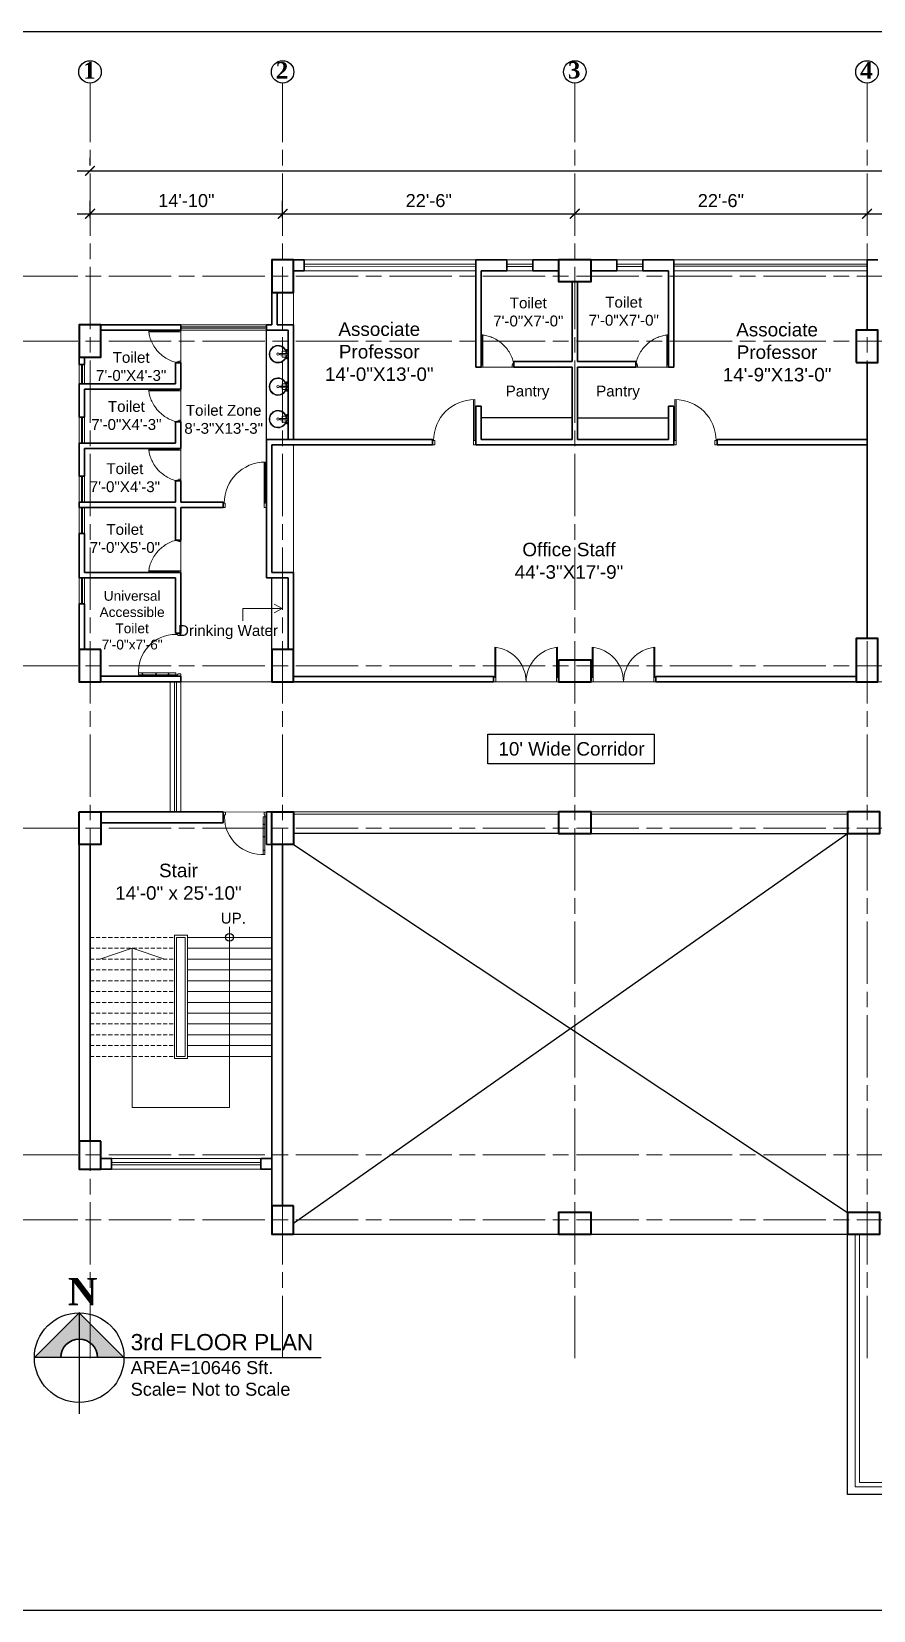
# Model space of a CAD drawing. Header units: inches. Extents: x -12 to 20935469, y -1604 to 24729220.
# Drawn here: x 20855962 to 20856740, y 24716552 to 24718011 of the extents above; entities that cross this region are included whole.
import ezdxf

# ---------------------------------------------------------------- set-up
doc = ezdxf.new("R2010")
doc.units = ezdxf.units.IN
doc.header["$LTSCALE"] = 0.03
doc.header["$MEASUREMENT"] = 0
doc.header["$PDMODE"] = 32
doc.header["$PDSIZE"] = 15
doc.linetypes.add('ACAD_ISO08W100', pattern=[36, 24, -3, 6, -3])
doc.linetypes.add('DASHED2', pattern=[0.375, 0.25, -0.125])
for name, color, linetype, lineweight in [('column', 1, 'Continuous', 40), ('Dim Line', 252, 'Continuous', 13), ('Door', 7, 'Continuous', 18), ('Gas', 21, 'Continuous', 5), ('Glass Line', 252, 'Continuous', 9), ('Grid Line', 252, 'Continuous', 18), ('Hatch', 253, 'Continuous', 15), ('Low Wall', 7, 'Continuous', 30), ('Main Wall', 7, 'Continuous', 30), ('RAIL', 23, 'Continuous', 13), ('STAIR', 46, 'Continuous', 15), ('TOILET FIXTURE', 142, 'Continuous', 5), ('wind.', 150, 'Continuous', 20)]:
    doc.layers.add(name, color=color, linetype=linetype, lineweight=lineweight)
doc.layers.add('FUR', color=251, linetype='Continuous')
doc.layers.add('TEXT', color=7, linetype='Continuous')
doc.styles.add('2', font='swisscl.ttf')
doc.styles.add('RomanS', font='arial.ttf', dxfattribs={"height": 12})
doc.styles.get("Standard").update_dxf_attribs({"font": 'timesbd.ttf'})
doc.dimstyles.new('Aec_Arch_I', dxfattribs={"dimscale": 96, "dimtxt": 12, "dimasz": 0.09375, "dimexe": 0.125, "dimexo": 0.125, "dimgap": 0.0625, "dimtad": 1, "dimdec": 0, "dimzin": 3, "dimdsep": 46, "dimlunit": 4, "dimtxsty": 'RomanS', "dimblk1": 'ARCHTICK', "dimblk2": 'ARCHTICK', "dimsah": 1, "dimcen": 0.09375, "dimdle": 0.125, "dimadec": 0, "dimazin": 0, "dimtfac": 0.75, "dimtdec": 0, "dimtmove": 2, "dimatfit": 3, "dimldrblk": 'ARCHTICK', "dimfxl": 1, "dimfrac": 1, "dimtolj": 1, "dimtzin": 0, "dimarcsym": 0})

# ---------------------------------------------------------------- blocks, each defined once
blk = doc.blocks.new('_ArchTick')
at = {"color": 0, "linetype": 'ByBlock', "lineweight": 35, "const_width": 0.15}
blk.add_lwpolyline([(-0.5, -0.5), (0.5, 0.5)], dxfattribs=at)
blk = doc.blocks.new('*D14')
at = {"layer": 'Defpoints', "color": 0, "transparency": 16777216}
for p in [(20831126.3, 24724578.2), (20830948.3, 24724562.3), (20831126.3, 24724562.3)]:
    blk.add_point(p, dxfattribs=at)
at = {"layer": 'Dim Line', "color": 0, "lineweight": -2, "transparency": 16777216}
for p, q in [((20830948.3, 24724574.3), (20830948.3, 24724590.2)), ((20831126.3, 24724574.3), (20831126.3, 24724590.2)), ((20830936.3, 24724578.2), (20831138.3, 24724578.2))]:
    blk.add_line(p, q, dxfattribs=at)
at = {"layer": 'Dim Line', "color": 0, "lineweight": -2, "transparency": 16777216, "xscale": 9, "yscale": 9, "zscale": 9, "rotation": 180}
blk.add_blockref('_ArchTick', (20830948.3, 24724578.2), dxfattribs=at)
at = {"layer": 'Dim Line', "color": 0, "lineweight": -2, "transparency": 16777216, "xscale": 9, "yscale": 9, "zscale": 9}
blk.add_blockref('_ArchTick', (20831126.3, 24724578.2), dxfattribs=at)
at = {"layer": 'Dim Line', "color": 0, "transparency": 16777216, "insert": (20831037.3, 24724590.3), "char_height": 12, "attachment_point": 5, "style": 'RomanS'}
blk.add_mtext('\\A1;14\'-10"', dxfattribs=at)
blk = doc.blocks.new('*D7')
at = {"layer": 'Defpoints', "color": 0, "transparency": 16777216}
for p in [(20831396.3, 24724578.2), (20831396.3, 24724578.2), (20831126.3, 24724562.3)]:
    blk.add_point(p, dxfattribs=at)
at = {"layer": 'Dim Line', "color": 0, "lineweight": -2, "transparency": 16777216}
for p, q in [((20831126.3, 24724574.3), (20831126.3, 24724590.2)), ((20831114.3, 24724578.2), (20831408.3, 24724578.2))]:
    blk.add_line(p, q, dxfattribs=at)
at = {"layer": 'Dim Line', "color": 0, "lineweight": -2, "transparency": 16777216, "xscale": 9, "yscale": 9, "zscale": 9, "rotation": 180}
blk.add_blockref('_ArchTick', (20831126.3, 24724578.2), dxfattribs=at)
at = {"layer": 'Dim Line', "color": 0, "lineweight": -2, "transparency": 16777216, "xscale": 9, "yscale": 9, "zscale": 9}
blk.add_blockref('_ArchTick', (20831396.3, 24724578.2), dxfattribs=at)
at = {"layer": 'Dim Line', "color": 0, "transparency": 16777216, "insert": (20831261.3, 24724590.3), "char_height": 12, "attachment_point": 5, "style": 'RomanS'}
blk.add_mtext('\\A1;22\'-6"', dxfattribs=at)
blk = doc.blocks.new('*D8')
at = {"layer": 'Defpoints', "color": 0, "transparency": 16777216}
for p in [(20831396.3, 24724578.2), (20831666.3, 24724578.2), (20831666.3, 24724578.2)]:
    blk.add_point(p, dxfattribs=at)
at = {"layer": 'Dim Line', "color": 0, "lineweight": -2, "transparency": 16777216}
blk.add_line((20831384.3, 24724578.2), (20831678.3, 24724578.2), dxfattribs=at)
at = {"layer": 'Dim Line', "color": 0, "lineweight": -2, "transparency": 16777216, "xscale": 9, "yscale": 9, "zscale": 9, "rotation": 180}
blk.add_blockref('_ArchTick', (20831396.3, 24724578.2), dxfattribs=at)
at = {"layer": 'Dim Line', "color": 0, "lineweight": -2, "transparency": 16777216, "xscale": 9, "yscale": 9, "zscale": 9}
blk.add_blockref('_ArchTick', (20831666.3, 24724578.2), dxfattribs=at)
at = {"layer": 'Dim Line', "color": 0, "transparency": 16777216, "insert": (20831531.3, 24724590.3), "char_height": 12, "attachment_point": 5, "style": 'RomanS'}
blk.add_mtext('\\A1;22\'-6"', dxfattribs=at)
blk = doc.blocks.new('*D9')
at = {"layer": 'Defpoints', "color": 0, "transparency": 16777216}
for p in [(20831666.3, 24724578.2), (20831844.3, 24724578.2), (20831844.3, 24724578.2)]:
    blk.add_point(p, dxfattribs=at)
at = {"layer": 'Dim Line', "color": 0, "lineweight": -2, "transparency": 16777216}
blk.add_line((20831654.3, 24724578.2), (20831856.3, 24724578.2), dxfattribs=at)
at = {"layer": 'Dim Line', "color": 0, "lineweight": -2, "transparency": 16777216, "xscale": 9, "yscale": 9, "zscale": 9, "rotation": 180}
blk.add_blockref('_ArchTick', (20831666.3, 24724578.2), dxfattribs=at)
at = {"layer": 'Dim Line', "color": 0, "lineweight": -2, "transparency": 16777216, "xscale": 9, "yscale": 9, "zscale": 9}
blk.add_blockref('_ArchTick', (20831844.3, 24724578.2), dxfattribs=at)
at = {"layer": 'Dim Line', "color": 0, "transparency": 16777216, "insert": (20831755.3, 24724590.3), "char_height": 12, "attachment_point": 5, "style": 'RomanS'}
blk.add_mtext('\\A1;14\'-10"', dxfattribs=at)
blk = doc.blocks.new('*D13')
at = {"layer": 'Defpoints', "color": 0, "transparency": 16777216}
for p in [(20830948.3, 24724610.7), (20832951.8, 24724617.8), (20832951.8, 24724610.7)]:
    blk.add_point(p, dxfattribs=at)
at = {"layer": 'Dim Line', "color": 0, "lineweight": -2, "transparency": 16777216}
for p, q in [((20830948.3, 24724622.7), (20830948.3, 24724629.8)), ((20832951.8, 24724622.7), (20832951.8, 24724629.8)), ((20830936.3, 24724617.8), (20832963.8, 24724617.8))]:
    blk.add_line(p, q, dxfattribs=at)
at = {"layer": 'Dim Line', "color": 0, "lineweight": -2, "transparency": 16777216, "xscale": 9, "yscale": 9, "zscale": 9, "rotation": 180}
blk.add_blockref('_ArchTick', (20830948.3, 24724617.8), dxfattribs=at)
at = {"layer": 'Dim Line', "color": 0, "lineweight": -2, "transparency": 16777216, "xscale": 9, "yscale": 9, "zscale": 9}
blk.add_blockref('_ArchTick', (20832951.8, 24724617.8), dxfattribs=at)
at = {"layer": 'Dim Line', "color": 0, "transparency": 16777216, "insert": (20831950, 24724629.9), "char_height": 12, "attachment_point": 5, "style": 'RomanS'}
blk.add_mtext('\\A1;166\'-11"', dxfattribs=at)
blk = doc.blocks.new('Door_45')
at = {"layer": 'Door'}
for p, q in [((1.5, 5), (1.5, 44)), ((1.5, 40), (2.2, 40)), ((2.2, 40), (2.2, 39.5)), ((2.2, 39.5), (2.7, 39.5)), ((2.7, 39.5), (2.7, 40)), ((2.7, 40), (3.5, 40)), ((3.5, 44), (3.5, 5)), ((1.5, 25.8), (2.2, 25.8)), ((2.2, 25.8), (2.2, 25.3)), ((2.2, 25.3), (2.7, 25.3)), ((2.7, 25.8), (3.5, 25.8)), ((2.7, 25.3), (2.7, 25.8)), ((0, 0), (0, 5)), ((0, 5), (1.5, 5)), ((1.5, 12.6), (2.2, 12.6)), ((3.5, 5), (1.5, 5)), ((1.5, 5), (1.5, 3)), ((1.5, 3), (2.5, 3)), ((2.2, 12.6), (2.2, 13.1)), ((2.2, 13.1), (2.7, 13.1)), ((2.5, 3), (2.5, 0)), ((2.7, 13.1), (2.7, 12.6)), ((2.7, 12.6), (3.5, 12.6)), ((42.5, 3), (42.5, 0)), ((43.5, 3), (42.5, 3)), ((45, 5), (43.5, 5)), ((43.5, 5), (43.5, 3)), ((45, 0), (45, 5)), ((2.5, 0), (0, 0)), ((42.5, 0), (45, 0))]:
    blk.add_line(p, q, dxfattribs=at)
blk.add_arc((4.7, 5.3), 38.8, 359.6233, 94.6685, dxfattribs=at)
blk = doc.blocks.new('sssss-flat-876')
at = {"layer": 'Door', "linetype": 'Continuous', "ltscale": 3}
blk.add_line((3666.5, 84027.2), (3666.5, 84055.7), dxfattribs=at)
at = {"layer": 'Door', "linetype": 'Continuous', "ltscale": 3, "extrusion": (-7.21527e-09, -3.35624e-18, 1), "elevation": 0}
for points in [[(3666.5, 84057.2), (3666.5, 84055.7), (3668.4, 84055.7), (3668.4, 84056.5), (3670.2, 84056.5), (3670.2, 84057.2)], [(3668.4, 84055.7), (3696.2, 84055.7), (3696.2, 84056.5), (3668.4, 84056.5)]]:
    blk.add_lwpolyline(points, close=True, dxfattribs=at)
at = {"layer": 'Door', "linetype": 'Continuous', "ltscale": 3, "flags": 128}
blk.add_lwpolyline([(3670.2, 84027.2, 0.04096), (3675.5, 84028.9, 0.082496), (3684.9, 84034.8, 0.052187), (3689.7, 84040, 0.043988), (3692.9, 84045, 0.036571), (3694.8, 84049.6, 0.034751), (3695.9, 84054.2, 0.011435), (3696.2, 84055.7)], format="xyb", dxfattribs=at)
at = {"layer": 'Door', "linetype": 'Continuous', "ltscale": 3}
blk.add_lwpolyline([(3666.5, 84027.2), (3666.5, 84028.7), (3668.4, 84028.7), (3668.4, 84027.9), (3670.2, 84027.9), (3670.2, 84027.2)], close=True, dxfattribs=at)
blk = doc.blocks.new('$D40')
at = {"layer": 'Door'}
for p, q in [((1, 4), (1, 42)), ((2, 0), (2, 42)), ((1, 5), (0, 5)), ((2, 0), (0, 0)), ((2, 4), (1, 4)), ((39, 4), (38, 4)), ((38, 4), (38, 0)), ((40, 0), (38, 0)), ((40, 5), (39, 5)), ((39, 5), (39, 4))]:
    blk.add_line(p, q, dxfattribs=at)
blk.add_arc((1, 4), 38, 0, 90, dxfattribs=at)
blk = doc.blocks.new('A$C36295410')
at = {"layer": 'Door'}
for p, q in [((1, 4), (1, 32)), ((2, 0), (2, 32)), ((58, 0), (58, 32)), ((59, 4), (59, 32)), ((1, 5), (0, 5)), ((2, 4), (1, 4)), ((58, 4), (59, 4)), ((59, 5), (60, 5)), ((2, 0), (0, 0)), ((58, 0), (60, 0))]:
    blk.add_line(p, q, dxfattribs=at)
for centre, start, end in [((-2.5, -0.3), 0.5906, 83.7783), ((62.5, -0.3), 96.2217, 179.4094)]:
    blk.add_arc(centre, 32.5, start, end, dxfattribs=at)
blk = doc.blocks.new('7-flat-72')
at = {"layer": 'Glass Line', "color": 8, "ltscale": 20}
for p, q in [((-64478.7, 376960.5), (-64480.3, 376960.5)), ((-64480.3, 376959.5), (-64480.3, 376960.5)), ((-64480.3, 376959.5), (-64480.3, 376960.5)), ((-64478.7, 376959.5), (-64480.3, 376959.5)), ((-64480.3, 376959.1), (-64480.3, 376959.4)), ((-64478.7, 376959.4), (-64480.3, 376959.4)), ((-64478.7, 376959.1), (-64480.3, 376959.1)), ((-64480.2, 376959.4), (-64480.2, 376959.5)), ((-64480.1, 376959.5), (-64480.1, 376960.5)), ((-64479.9, 376959.5), (-64479.9, 376960.5)), ((-64479.5, 376959.5), (-64479.5, 376960.5)), ((-64479.1, 376959.5), (-64479.1, 376960.5)), ((-64478.9, 376959.5), (-64478.9, 376960.5)), ((-64478.9, 376959.4), (-64478.9, 376959.5)), ((-64478.8, 376959.5), (-64478.8, 376960.5)), ((-64478.7, 376959.5), (-64478.7, 376960.5)), ((-64478.7, 376959.1), (-64478.7, 376959.4)), ((-64475.1, 376959.4), (-64476.9, 376959.4)), ((-64476.9, 376959.1), (-64476.9, 376959.4)), ((-64475.1, 376959.1), (-64476.9, 376959.1)), ((-64476.6, 376959.4), (-64476.6, 376966.6)), ((-64475.5, 376966.6), (-64476.6, 376966.6)), ((-64475.5, 376959.4), (-64475.5, 376966.6)), ((-64475.1, 376959.1), (-64475.1, 376959.4)), ((-64473.3, 376960.5), (-64471.7, 376960.5)), ((-64473.3, 376959.5), (-64473.3, 376960.5)), ((-64473.3, 376959.5), (-64473.3, 376960.5)), ((-64473.3, 376959.5), (-64471.7, 376959.5)), ((-64473.3, 376959.1), (-64473.3, 376959.4)), ((-64473.3, 376959.4), (-64471.7, 376959.4)), ((-64473.3, 376959.1), (-64471.7, 376959.1)), ((-64473.1, 376959.5), (-64473.1, 376960.5)), ((-64473.1, 376959.4), (-64473.1, 376959.5)), ((-64472.9, 376959.5), (-64472.9, 376960.5)), ((-64472.5, 376959.5), (-64472.5, 376960.5)), ((-64472.1, 376959.5), (-64472.1, 376960.5)), ((-64471.9, 376959.5), (-64471.9, 376960.5)), ((-64471.9, 376959.4), (-64471.9, 376959.5)), ((-64471.8, 376959.5), (-64471.8, 376960.5)), ((-64471.7, 376959.5), (-64471.7, 376960.5)), ((-64471.7, 376959.1), (-64471.7, 376959.4))]:
    blk.add_line(p, q, dxfattribs=at)
blk.add_circle((-64476, 376968.4, 0), 1.08, dxfattribs=at)
for radius, start, end in [(8.1, 273.8334, 266.1883), (7.55, 274.115, 265.9068)]:
    blk.add_arc((-64476, 376968.4, 0), radius, start, end, dxfattribs=at)
blk = doc.blocks.new('SFSFSFS-flat-72')
at = {"layer": 'TOILET FIXTURE', "ltscale": 0.2}
blk.add_lwpolyline([(-3918.5, -3608.1), (-3918.5, -3602.7), (-3923.9, -3602.7), (-3923.9, -3608.1)], close=True, dxfattribs=at)
at = {"layer": 'TOILET FIXTURE', "ltscale": 20}
blk.add_blockref('7-flat-72', (60554.8, -380567.2), dxfattribs=at)
blk = doc.blocks.new('fff')
at = {"layer": 'Grid Line', "color": 252, "linetype": 'ACAD_ISO08W100', "lineweight": 9, "ltscale": 80, "true_color": 0x939598}
for p, q in [((20830948.3, 24723521.1), (20830948.3, 24724698.8)), ((20831126.3, 24723521.1), (20831126.3, 24724698.8)), ((20831396.3, 24723521.1), (20831396.3, 24724698.8)), ((20831666.3, 24723521.1), (20831666.3, 24724698.8)), ((20833096.9, 24724520.6), (20830726.1, 24724520.6)), ((20833096.9, 24724460.6), (20830726.1, 24724460.6)), ((20833096.9, 24724160.7), (20830726.1, 24724160.7)), ((20833096.9, 24724010.7), (20830726.1, 24724010.7)), ((20833096.9, 24723708.7), (20830726.1, 24723708.7)), ((20833096.9, 24723648.8), (20830726.1, 24723648.8))]:
    blk.add_line(p, q, dxfattribs=at)
at = {"layer": 'Dim Line'}
for base, p1, p2, picture, middle in [((20832951.7523, 24724617.8128), (20830948.3088, 24724610.7482), (20832951.7523, 24724610.7482), '*D13', (20831950.0306, 24724629.9397)), ((20831126.3, 24724578.2), (20830948.3, 24724562.3), (20831126.3, 24724562.3), '*D14', (20831037.3, 24724590.3)), ((20831396.3, 24724578.2), (20831126.3, 24724562.3), (20831396.3, 24724578.2), '*D7', (20831261.3, 24724590.3)), ((20831666.3, 24724578.2), (20831396.3, 24724578.2), (20831666.3, 24724578.2), '*D8', (20831531.3, 24724590.3)), ((20831844.3, 24724578.2), (20831666.3, 24724578.2), (20831844.3, 24724578.2), '*D9', (20831755.3, 24724590.3))]:
    dim = blk.add_linear_dim(base=base, p1=p1, p2=p2, dimstyle='Aec_Arch_I', dxfattribs=at)
    dim.commit()
    dim.dimension.update_dxf_attribs({"geometry": picture, "text_midpoint": middle})

msp = doc.modelspace()

# ---------------------------------------------------------------- hatches: boundary and pattern name
at = {"layer": 'Low Wall'}
h = msp.add_hatch(color=256, dxfattribs=at)
h.paths.add_polyline_path([(20855989, 24716785.6), (20855964.6, 24716785.6), (20856006, 24716827), (20856006, 24716802.7, 0.414214)])
h.paths.add_polyline_path([(20856006, 24716802.7), (20856006, 24716827), (20856047.4, 24716785.6), (20856023, 24716785.6, 0.414214)])

# ---------------------------------------------------------------- linework, layer by layer
for p, q in [((20856179, 24717633.8), (20856179, 24717734.7)), ((20856448.5, 24717701.7), (20856448.5, 24717701.7)), ((20856461.5, 24717653.7), (20856377.5, 24717653.7)), ((20856466.5, 24717653.7), (20856550.5, 24717653.7)), ((20856184, 24717439.8), (20856184, 24717505.9)), ((20856095, 24717415), (20856100, 24717415)), ((20856204, 24716909.7), (20856716, 24717269.7)), ((20856449, 24717269.7), (20856204, 24717269.7)), ((20856204, 24717259.7), (20856716, 24716919.7)), ((20856479, 24717269.7), (20856716, 24717269.7)), ((20856716, 24716919.7), (20856716, 24717269.7)), ((20856204, 24716899.7), (20856716, 24716899.7)), ((20856716, 24716659.2), (20856716, 24716899.7)), ((20856006, 24716827), (20856006, 24716733.7)), ((20856047.4, 24716785.6), (20856229.7, 24716785.6)), ((20857399.5, 24716659.2), (20856716, 24716659.2)), ((20857399.5, 24716659.2), (20856716, 24716659.2))]:
    msp.add_line(p, q)
msp.add_lwpolyline([(20856383.7, 24717361.5), (20856537.4, 24717361.5), (20856537.4, 24717334.2), (20856383.7, 24717334.2)], close=True)
for points in [[(20856716, 24717269.7), (20856739, 24717269.7)], [(20856047.4, 24716785.7), (20855964.6, 24716785.6)]]:
    msp.add_lwpolyline(points)
for centre, radius in [((20856144.9, 24717173.8), 3.61), ((20856006, 24716785.6), 41.4)]:
    msp.add_circle(centre, radius)
at = {"layer": 'column', "lineweight": 40, "ltscale": 20}
for points in [[(20856204, 24717799.7), (20856184, 24717799.7), (20856184, 24717769.7), (20856204, 24717769.7)], [(20856449, 24717799.7), (20856449, 24717779.7), (20856479, 24717779.7), (20856479, 24717799.7)], [(20856026, 24717739.7), (20856006, 24717739.7), (20856006, 24717709.7), (20856026, 24717709.7)], [(20856724, 24717704.9), (20856744, 24717704.9), (20856744, 24717734.9), (20856724, 24717734.9)], [(20856724, 24717409.8), (20856744, 24717409.8), (20856744, 24717449.8), (20856724, 24717449.8)], [(20856026, 24717439.9), (20856006, 24717439.9), (20856006, 24717409.9), (20856026, 24717409.9)], [(20856204, 24717439.8), (20856184, 24717439.8), (20856184, 24717409.9), (20856204, 24717409.9)], [(20856449, 24717429.9), (20856449, 24717409.9), (20856479, 24717409.9), (20856479, 24717429.9)], [(20856006, 24717289.7), (20856026, 24717289.7), (20856026, 24717259.7), (20856006, 24717259.7)], [(20856184, 24717289.7), (20856204, 24717289.7), (20856204, 24717259.7), (20856184, 24717259.7)], [(20856449, 24717289.7), (20856449, 24717269.7), (20856479, 24717269.7), (20856479, 24717289.7)], [(20856716, 24717289.7), (20856716, 24717269.7), (20856746, 24717269.7), (20856746, 24717289.7)], [(20856026, 24716985.7), (20856006, 24716985.7), (20856006, 24716959.7), (20856026, 24716959.7)], [(20856204, 24716925.7), (20856184, 24716925.7), (20856184, 24716899.7), (20856204, 24716899.7)], [(20856479, 24716899.7), (20856479, 24716919.7), (20856449, 24716919.7), (20856449, 24716899.7)], [(20856716, 24716919.7), (20856716, 24716899.7), (20856746, 24716899.7), (20856746, 24716919.7)]]:
    msp.add_lwpolyline(points, close=True, dxfattribs=at)
at = {"layer": 'Defpoints'}
msp.add_lwpolyline([(20855761.5, 24718010.6), (20858200.3, 24718010.6), (20858200.3, 24716552.1), (20855761.5, 24716552.1)], close=True, dxfattribs=at)
at = {"layer": 'Gas', "color": 0, "lineweight": 5}
for points in [[(20856106, 24717175.8), (20856094, 24717175.8), (20856094, 24717061.8), (20856106, 24717061.8)], [(20856104, 24717173.8), (20856096, 24717173.8), (20856096, 24717063.8), (20856104, 24717063.8)]]:
    msp.add_lwpolyline(points, close=True, dxfattribs=at)
at = {"layer": 'Hatch', "lineweight": 5}
for p, q in [((20856204, 24717739.7), (20856204, 24717769.7)), ((20856204, 24717510.9), (20856204, 24717628.8))]:
    msp.add_line(p, q, dxfattribs=at)
at = {"layer": 'Hatch'}
for p, q in [((20856100, 24717410), (20856921.9, 24717410)), ((20856139, 24717289.7), (20856179, 24717289.6))]:
    msp.add_line(p, q, dxfattribs=at)
at = {"layer": 'Low Wall', "color": 0}
msp.add_lwpolyline([(20855964.6, 24716785.6), (20856006, 24716827), (20856047.4, 24716785.6)], dxfattribs=at)
at = {"layer": 'Low Wall'}
msp.add_arc((20856006, 24716785.6), 17, 0, 180, dxfattribs=at)
at = {"layer": 'Main Wall', "lineweight": 30}
for p, q in [((20856372.5, 24717799.7), (20856372.5, 24717700.7)), ((20856401.2, 24717799.7), (20856372.5, 24717799.7)), ((20856401.2, 24717789.7), (20856401.2, 24717799.7)), ((20856449, 24717799.7), (20856425.2, 24717799.7)), ((20856425.2, 24717789.7), (20856425.2, 24717799.7)), ((20856479, 24717799.7), (20856502.7, 24717799.7)), ((20856502.7, 24717789.7), (20856502.7, 24717799.7)), ((20856526.7, 24717799.7), (20856555.5, 24717799.7)), ((20856526.7, 24717789.7), (20856526.7, 24717799.7)), ((20856555.5, 24717799.7), (20856555.5, 24717700.7)), ((20856734, 24717799.7), (20856744, 24717799.7)), ((20856734, 24717734.9), (20856734, 24717799.7)), ((20856377.5, 24717789.7), (20856377.5, 24717700.7)), ((20856377.5, 24717789.7), (20856401.2, 24717789.7)), ((20856425.2, 24717789.7), (20856449, 24717789.7)), ((20856479, 24717789.7), (20856479, 24717789.7)), ((20856479, 24717789.7), (20856502.7, 24717789.7)), ((20856526.7, 24717789.7), (20856550.5, 24717789.7)), ((20856550.5, 24717789.7), (20856550.5, 24717700.7)), ((20856461.5, 24717705.7), (20856461.5, 24717779.7)), ((20856466.5, 24717705.7), (20856466.5, 24717779.7)), ((20856184, 24717739.7), (20856184, 24717769.7)), ((20856189, 24717739.7), (20856189, 24717769.7)), ((20856026, 24717739.7), (20856100, 24717739.7)), ((20856026, 24717734.7), (20856100, 24717734.7)), ((20856100, 24717734.7), (20856100, 24717739.7)), ((20856179, 24717739.7), (20856184, 24717739.7)), ((20856179, 24717734.7), (20856179, 24717739.7)), ((20856179, 24717734.7), (20856199, 24717734.7)), ((20856189, 24717739.7), (20856204, 24717739.7)), ((20856199, 24717633.8), (20856199, 24717734.7)), ((20856204, 24717633.8), (20856204, 24717739.7)), ((20856461.5, 24717705.7), (20856461.5, 24717724.7)), ((20856466.5, 24717705.7), (20856466.5, 24717724.7)), ((20856006, 24717703.1), (20856006, 24717709.7)), ((20856095, 24717704.7), (20856100, 24717704.7)), ((20856095, 24717704.7), (20856095, 24717685.1)), ((20856377.5, 24717700.7), (20856372.5, 24717700.7)), ((20856407.5, 24717705.7), (20856407.5, 24717700.7)), ((20856461.5, 24717705.7), (20856407.5, 24717705.7)), ((20856461.5, 24717700.7), (20856407.5, 24717700.7)), ((20856461.5, 24717633.7), (20856461.5, 24717700.7)), ((20856466.5, 24717705.7), (20856520.5, 24717705.7)), ((20856466.5, 24717700.7), (20856520.5, 24717700.7)), ((20856466.5, 24717633.7), (20856466.5, 24717700.7)), ((20856520.5, 24717705.7), (20856520.5, 24717700.7)), ((20856550.5, 24717700.7), (20856555.5, 24717700.7)), ((20856734, 24717449.8), (20856734, 24717704.9)), ((20856095, 24717685.1), (20856006, 24717685.1)), ((20856006, 24717654.5), (20856006, 24717685.1)), ((20856100, 24717680.1), (20856011, 24717680.1)), ((20856372.5, 24717664.7), (20856372.5, 24717628.7)), ((20856377.5, 24717664.7), (20856372.5, 24717664.7)), ((20856377.5, 24717633.7), (20856377.5, 24717664.7)), ((20856550.5, 24717664.7), (20856555.5, 24717664.7)), ((20856550.5, 24717664.7), (20856550.5, 24717633.7)), ((20856555.5, 24717664.7), (20856555.5, 24717628.7)), ((20856095, 24717650.1), (20856095, 24717630.5)), ((20856100, 24717650.1), (20856095, 24717650.1)), ((20856095, 24717630.5), (20856006, 24717630.5)), ((20856006, 24717599.9), (20856006, 24717630.5)), ((20856100, 24717625.5), (20856011, 24717625.5)), ((20856011, 24717625.5), (20856011, 24717599.9)), ((20856179, 24717575.9), (20856179, 24717633.8)), ((20856179, 24717633.8), (20856199, 24717633.8)), ((20856184, 24717510.9), (20856184, 24717628.8)), ((20856184, 24717628.8), (20856204, 24717628.8)), ((20856332.5, 24717633.7), (20856189, 24717633.8)), ((20856332.5, 24717628.7), (20856189, 24717628.8)), ((20856332.5, 24717628.7), (20856332.5, 24717633.7)), ((20856372.5, 24717628.7), (20856555.5, 24717628.7)), ((20856461.5, 24717633.7), (20856377.5, 24717633.7)), ((20856466.5, 24717633.7), (20856550.5, 24717633.7)), ((20856595.5, 24717633.7), (20856734, 24717633.7)), ((20856595.5, 24717628.7), (20856595.5, 24717633.7)), ((20856595.5, 24717628.7), (20856734, 24717628.7)), ((20856006, 24717599.9), (20856011, 24717599.9)), ((20856100, 24717595.5), (20856095, 24717595.5)), ((20856006, 24717575.9), (20856095, 24717575.9)), ((20856006, 24717570.9), (20856006, 24717575.9)), ((20856095, 24717570.9), (20856006, 24717570.9)), ((20856095, 24717540.9), (20856095, 24717570.9)), ((20856100, 24717540.9), (20856100, 24717570.9)), ((20856139, 24717570.9), (20856100, 24717570.9)), ((20856139, 24717570.9), (20856139, 24717575.9)), ((20856179, 24717505.9), (20856179, 24717575.9)), ((20856011, 24717546.9), (20856006, 24717546.9)), ((20856006, 24717505.9), (20856006, 24717546.9)), ((20856011, 24717546.9), (20856011, 24717510.9)), ((20856100, 24717540.9), (20856095, 24717540.9)), ((20856100, 24717510.9), (20856011, 24717510.9)), ((20856100, 24717455), (20856100, 24717510.9)), ((20856184, 24717510.9), (20856204, 24717510.9)), ((20856204, 24717439.8), (20856204, 24717510.9)), ((20856095, 24717505.9), (20856006, 24717505.9)), ((20856095, 24717455), (20856095, 24717505.9)), ((20856179, 24717505.9), (20856199, 24717505.9)), ((20856199, 24717439.8), (20856199, 24717505.9)), ((20856006, 24717439.8), (20856006, 24717481.9)), ((20856011, 24717481.9), (20856006, 24717481.9)), ((20856011, 24717481.9), (20856011, 24717439.8)), ((20856100, 24717455), (20856095, 24717455)), ((20856100, 24717415), (20856026, 24717415)), ((20856100, 24717410), (20856026, 24717410)), ((20856100, 24717415), (20856100, 24717410)), ((20856204, 24717414.9), (20856389, 24717414.9)), ((20856389, 24717409.9), (20856204, 24717409.9)), ((20856389, 24717409.9), (20856389, 24717414.9)), ((20856724, 24717414.9), (20856539, 24717414.9)), ((20856539, 24717414.9), (20856539, 24717409.9)), ((20856539, 24717409.9), (20856724, 24717409.9)), ((20856139, 24717289.7), (20856026, 24717289.7)), ((20856139, 24717289.7), (20856139, 24717279.7)), ((20856184, 24717289.7), (20856179, 24717289.7)), ((20856179, 24717289.7), (20856179, 24717259.7)), ((20856139, 24717279.7), (20856026, 24717279.7)), ((20856006, 24717259.7), (20856006, 24716985.7)), ((20856016, 24717259.7), (20856016, 24716985.7)), ((20856179, 24717259.7), (20856184, 24717259.7)), ((20856184, 24716899.7), (20856184, 24717259.7)), ((20856194, 24716925.7), (20856194, 24717259.7)), ((20856479, 24716909.7), (20856479, 24716909.7))]:
    msp.add_line(p, q, dxfattribs=at)
for points in [[(20856204, 24717799.7), (20856214, 24717799.7), (20856214, 24717789.7), (20856204, 24717789.7)], [(20856011, 24717703.1), (20856006, 24717703.1)], [(20856011, 24717709.7), (20856011, 24717703.1)], [(20856100, 24717704.7), (20856100, 24717680.1)], [(20856011, 24717680.1), (20856011, 24717654.5)], [(20856011, 24717654.5), (20856006, 24717654.5)], [(20856100, 24717650.1), (20856100, 24717625.5)], [(20856095, 24717595.5), (20856095, 24717575.9)], [(20856100, 24717595.5), (20856100, 24717575.9)], [(20856100, 24717575.9), (20856139, 24717575.9)]]:
    msp.add_lwpolyline(points, dxfattribs=at)
at = {"layer": 'Main Wall'}
for points in [[(20856026, 24716969.7), (20856036, 24716969.7), (20856036, 24716959.7), (20856026, 24716959.7)], [(20856174, 24716969.7), (20856184, 24716969.7), (20856184, 24716959.7), (20856174, 24716959.7)]]:
    msp.add_lwpolyline(points, close=True, dxfattribs=at)
at = {"layer": 'RAIL', "lineweight": 9}
for p, q in [((20856144.9, 24717183.5), (20856144.9, 24717016.8)), ((20856055, 24717163.8), (20856025, 24717153.8)), ((20856055, 24717016.8), (20856055, 24717163.8)), ((20856085, 24717153.8), (20856055, 24717163.8)), ((20856184, 24717153.8), (20856106, 24717153.8)), ((20856144.9, 24717016.8), (20856055, 24717016.8))]:
    msp.add_line(p, q, dxfattribs=at)
at = {"layer": 'STAIR', "color": 253, "lineweight": 5}
for p, q in [((20856193.6, 24717477.6), (20856186.3, 24717481.6)), ((20856193.6, 24717477.6), (20856157.3, 24717477.6)), ((20856157.3, 24717477.6), (20856157.3, 24717466.3)), ((20856193.6, 24717477.6), (20856186.3, 24717473.5))]:
    msp.add_line(p, q, dxfattribs=at)
at = {"layer": 'STAIR', "color": 32, "linetype": 'DASHED2', "lineweight": 5, "ltscale": 500}
for p, q in [((20856016, 24717173.8), (20856094, 24717173.8)), ((20856016, 24717163.8), (20856094, 24717163.8)), ((20856016, 24717153.8), (20856094, 24717153.8)), ((20856016, 24717143.8), (20856094, 24717143.8)), ((20856016, 24717133.8), (20856094, 24717133.8)), ((20856016, 24717123.8), (20856094, 24717123.8)), ((20856016, 24717113.8), (20856094, 24717113.8)), ((20856016, 24717103.8), (20856094, 24717103.8)), ((20856016, 24717093.8), (20856094, 24717093.8)), ((20856016, 24717083.8), (20856094, 24717083.8)), ((20856016, 24717073.8), (20856094, 24717073.8)), ((20856016, 24717063.8), (20856094, 24717063.8))]:
    msp.add_line(p, q, dxfattribs=at)
at = {"layer": 'STAIR', "color": 32, "lineweight": 5}
for p, q in [((20856106, 24717173.8), (20856184, 24717173.8)), ((20856106, 24717163.8), (20856184, 24717163.8)), ((20856106, 24717143.8), (20856184, 24717143.8)), ((20856124, 24717153.8), (20856184, 24717153.8)), ((20856106, 24717133.8), (20856184, 24717133.8)), ((20856106, 24717123.8), (20856184, 24717123.8)), ((20856106, 24717113.8), (20856184, 24717113.8)), ((20856106, 24717103.8), (20856184, 24717103.8)), ((20856106, 24717093.8), (20856184, 24717093.8)), ((20856106, 24717083.8), (20856184, 24717083.8)), ((20856106, 24717073.8), (20856184, 24717073.8)), ((20856106, 24717063.8), (20856184, 24717063.8))]:
    msp.add_line(p, q, dxfattribs=at)
at = {"layer": 'TEXT'}
for centre in [(20856016, 24717973.3), (20856194, 24717973.3), (20856464, 24717973.3), (20856734, 24717973.3)]:
    msp.add_circle(centre, 10.4, dxfattribs=at)
at = {"layer": 'wind.', "lineweight": 5}
for p, q in [((20856372.5, 24717799.7), (20856214, 24717799.7)), ((20856401.2, 24717799.7), (20856425.2, 24717799.7)), ((20856502.7, 24717799.7), (20856526.7, 24717799.7)), ((20856555.5, 24717799.7), (20856734, 24717799.7)), ((20856214, 24717795.7), (20856372.5, 24717795.8)), ((20856214, 24717793.7), (20856372.5, 24717793.8)), ((20856214, 24717789.7), (20856372.5, 24717789.7)), ((20856401.2, 24717795.7), (20856425.2, 24717795.7)), ((20856401.2, 24717793.7), (20856425.2, 24717793.7)), ((20856401.2, 24717789.7), (20856425.2, 24717789.7)), ((20856502.7, 24717795.7), (20856526.7, 24717795.7)), ((20856502.7, 24717793.7), (20856526.7, 24717793.7)), ((20856502.7, 24717789.7), (20856526.7, 24717789.7)), ((20856555.5, 24717795.8), (20856734, 24717795.8)), ((20856555.5, 24717793.8), (20856734, 24717793.8)), ((20856555.5, 24717789.7), (20856734, 24717789.7)), ((20856100, 24717739.7), (20856179, 24717739.7)), ((20856100, 24717737.7), (20856179, 24717737.7)), ((20856100, 24717736.7), (20856179, 24717736.7)), ((20856100, 24717734.7), (20856179, 24717734.7)), ((20856006, 24717703.1), (20856006, 24717685.1)), ((20856008, 24717703.1), (20856008, 24717685.1)), ((20856009, 24717703.1), (20856009, 24717685.1)), ((20856011, 24717703.1), (20856011, 24717685.1)), ((20856006, 24717654.5), (20856006, 24717630.5)), ((20856008, 24717654.5), (20856008, 24717630.5)), ((20856009, 24717654.5), (20856009, 24717630.5)), ((20856011, 24717654.5), (20856011, 24717630.5)), ((20856006, 24717575.9), (20856006, 24717599.9)), ((20856008, 24717575.9), (20856008, 24717599.9)), ((20856009, 24717575.9), (20856009, 24717599.9)), ((20856011, 24717575.9), (20856011, 24717599.9)), ((20856006, 24717546.9), (20856006, 24717570.9)), ((20856008, 24717546.9), (20856008, 24717570.9)), ((20856009, 24717546.9), (20856009, 24717570.9)), ((20856011, 24717546.9), (20856011, 24717570.9)), ((20856006, 24717481.9), (20856006, 24717505.9)), ((20856008, 24717481.9), (20856008, 24717505.9)), ((20856009, 24717481.9), (20856009, 24717505.9)), ((20856011, 24717481.9), (20856011, 24717505.9)), ((20856090, 24717289.7), (20856090, 24717409.9)), ((20856094, 24717289.7), (20856094, 24717409.9)), ((20856096, 24717289.7), (20856096, 24717409.9)), ((20856100, 24717289.7), (20856100, 24717409.9)), ((20856031, 24716969.7), (20856179, 24716969.7)), ((20856031, 24716959.7), (20856179, 24716959.7)), ((20856036, 24716965.7), (20856174, 24716965.7)), ((20856036, 24716963.7), (20856174, 24716963.7)), ((20856449, 24716903.8), (20856449, 24716903.8))]:
    msp.add_line(p, q, dxfattribs=at)
at = {"layer": 'wind.'}
for p, q in [((20856479, 24717289.7), (20856716, 24717289.7)), ((20856479, 24717287.7), (20856716, 24717287.7)), ((20856723, 24716666.2), (20856723, 24716899.7)), ((20856727, 24716670.2), (20856727, 24716899.7)), ((20857392.5, 24716666.2), (20856723, 24716666.2)), ((20857388.5, 24716670.2), (20856727, 24716670.2))]:
    msp.add_line(p, q, dxfattribs=at)
for points in [[(20856204, 24717289.7), (20856449, 24717289.7)], [(20856204, 24717287.7), (20856449, 24717287.7)]]:
    msp.add_lwpolyline(points, dxfattribs=at)

# ---------------------------------------------------------------- block references
msp.add_blockref('fff', (25067.7, -6735.9))
at = {"layer": 'Door', "ltscale": 20, "xscale": -1}
for p in [(20859766.5, 24633677.5), (20859766.5, 24633622.9), (20859766.5, 24633568.3)]:
    msp.add_blockref('sssss-flat-876', p, dxfattribs=at)
at = {"layer": 'Door', "xscale": -1}
msp.add_blockref('$D40', (20856179, 24717570.9), dxfattribs=at)
at = {"layer": 'Door', "ltscale": 20, "rotation": 180}
msp.add_blockref('sssss-flat-876', (20859766.5, 24801568.1), dxfattribs=at)
at = {"layer": 'Door', "color": 250, "ltscale": 20, "xscale": 0.8888888888759539, "yscale": 0.8888888888759539, "zscale": 0.8888888888759539}
for p, rotation in [((20856099.9, 24717415), 90.00000000000001), ((20856179, 24717289.6), 180)]:
    msp.add_blockref('Door_45', p, dxfattribs=dict(at, rotation=rotation))
at = {"layer": 'FUR', "xscale": -1}
for p in [(20856449, 24717409.9), (20856539, 24717409.9)]:
    msp.add_blockref('A$C36295410', p, dxfattribs=at)
at = {"layer": 'Main Wall', "rotation": 90.00000000000001}
msp.add_blockref('sssss-flat-876', (20940434.7, 24714034.2), dxfattribs=at)
at = {"layer": 'Main Wall', "xscale": -1, "rotation": 270}
msp.add_blockref('sssss-flat-876', (20772493.3, 24714034.2), dxfattribs=at)
at = {"layer": 'Main Wall', "xscale": -1}
msp.add_blockref('$D40', (20856372.5, 24717628.7), dxfattribs=at)
at = {"layer": 'Main Wall'}
msp.add_blockref('$D40', (20856555.5, 24717628.7), dxfattribs=at)
at = {"layer": 'TOILET FIXTURE', "ltscale": 20, "rotation": 90.00000000000001}
for p in [(20852590.9, 24721633.8), (20852590.9, 24721603.8), (20852590.9, 24721573.8)]:
    msp.add_blockref('SFSFSFS-flat-72', p, dxfattribs=at)

# ---------------------------------------------------------------- texts
msp.add_text('N', height=25.2).set_placement((20855995.4, 24716834))
at = {"layer": 'TEXT', "char_height": 15.44, "width": 227.458, "attachment_point": 8, "rotation": 0}
for s, insert in [('\\A1;1', (20856015.5, 24717967)), ('\\A1;2', (20856193.4, 24717967)), ('\\A1;3', (20856463.4, 24717967)), ('\\A1;4', (20856733.4, 24717967))]:
    msp.add_mtext(s, dxfattribs=dict(at, insert=insert))
at = {"layer": 'TEXT', "color": 30, "lineweight": 5, "ltscale": 20, "attachment_point": 2, "style": '2'}
for s, width, gutter_width, insert, char_height in [('{\\fArial|b0|i0|c0|p34;\\C0;Toilet \\P7\'-0"X7\'-0"}', 104.76, 0.5, (20856421, 24717764.9), 10), ('{\\fArial|b0|i0|c0|p34;\\C0;Toilet \\P7\'-0"X7\'-0"}', 104.76, 0.5, (20856509.2, 24717765.6), 10), ('\\pxqc;{\\fArial|b0|i0|c0|p34;\\C0;Associate\\PProfessor\\P\\pq*;14\'-0"X13\'-0"}', 131.491, 0.397, (20856283.3, 24717741.9), 12.476), ('\\pxqc;{\\fArial|b0|i0|c0|p34;\\C0;Associate\\PProfessor \\P\\pq*;14\'-9"X13\'-0"\\P\\pqc; }', 131.491, 0.397, (20856650.9, 24717741.5), 12.476), ('{\\fArial|b0|i0|c0|p34;\\C0;Toilet \\P7\'-0"X4\'-3"}', 104.76, 0.5, (20856054, 24717714.6), 10), ('\\pxqc;{\\fArial|b0|i0|c0|p34;\\C0; \\PPantry}', 63.513, 0.5, (20856420.3, 24717700.2), 10), ('\\pxqc;{\\fArial|b0|i0|c0|p34;\\C0; \\PPantry}', 63.513, 0.5, (20856503.9, 24717700.2), 10), ('{\\fArial|b0|i0|c0|p34;\\C0;Toilet \\P7\'-0"X4\'-3"}', 104.76, 0.5, (20856049.6, 24717669.3), 10), ('{\\fArial|b0|i0|c0|p34;\\C0;Toilet Zone\\P8\'-3"X13\'-3"}', 104.76, 0.5, (20856139.5, 24717665.7), 10), ('{\\fArial|b0|i0|c0|p34;\\C0;Toilet \\P7\'-0"X4\'-3"}', 104.76, 0.5, (20856048.2, 24717611.8), 10), ('{\\fArial|b0|i0|c0|p34;\\C0;Toilet \\P7\'-0"X5\'-0"}', 104.76, 0.5, (20856048.2, 24717555.7), 10), ('\\pxqc;{\\fArial|b0|i0|c0|p34;\\C0;Office Staff \\P\\pq*;44\'-3"X17\'-9"}', 165.486, 0.5, (20856458.6, 24717538.4), 12.476), ('{\\fArial|b0|i0|c0|p34;\\C0;Universal Accessible Toilet\\P7\'-0"x7\'-6"}', 89.095, 0.35, (20856054.9, 24717493.8), 9), ('\\pxsm1;{\\fArial|b0|i0|c0|p34;\\C0;Drinking Water }', 88.563, 0.282, (20856143.5, 24717462.3), 10), ("\\pxsm1,qc;{\\fArial|b0|i0|c0|p34;\\C0;10' Wide Corridor}", 227.89, 0.75, (20856460.9, 24717354.2), 12.476), ('\\pxsm1;{\\fArial|b0|i0|c0|p34;\\C0;Stair\\P14\'-0" x 25\'-10"  }', 141.57, 0.282, (20856097.7, 24717241.9), 12.476), ('{\\fArial|b0|i0|c0|p34;\\C0;UP.}', 104.76, 0.5, (20856148.4, 24717196.6), 10), ('\\A1;\\pxql;{\\fArial|b0|i0|c0|p34;\\C0;3rd FLOOR PLAN\\P\\H0.8x;AREA=10646 Sft.\\H1.25x;\\P\\H0.8x;Scale= \\H1x;Not to Scale}', 640.124, 0.5, (20856373.6, 24716807.4), 15)]:
    msp.add_mtext_dynamic_manual_height_columns(s, width=width, gutter_width=gutter_width, heights=[0], dxfattribs=dict(at, insert=insert, char_height=char_height))

doc.saveas('drawing.dxf')
